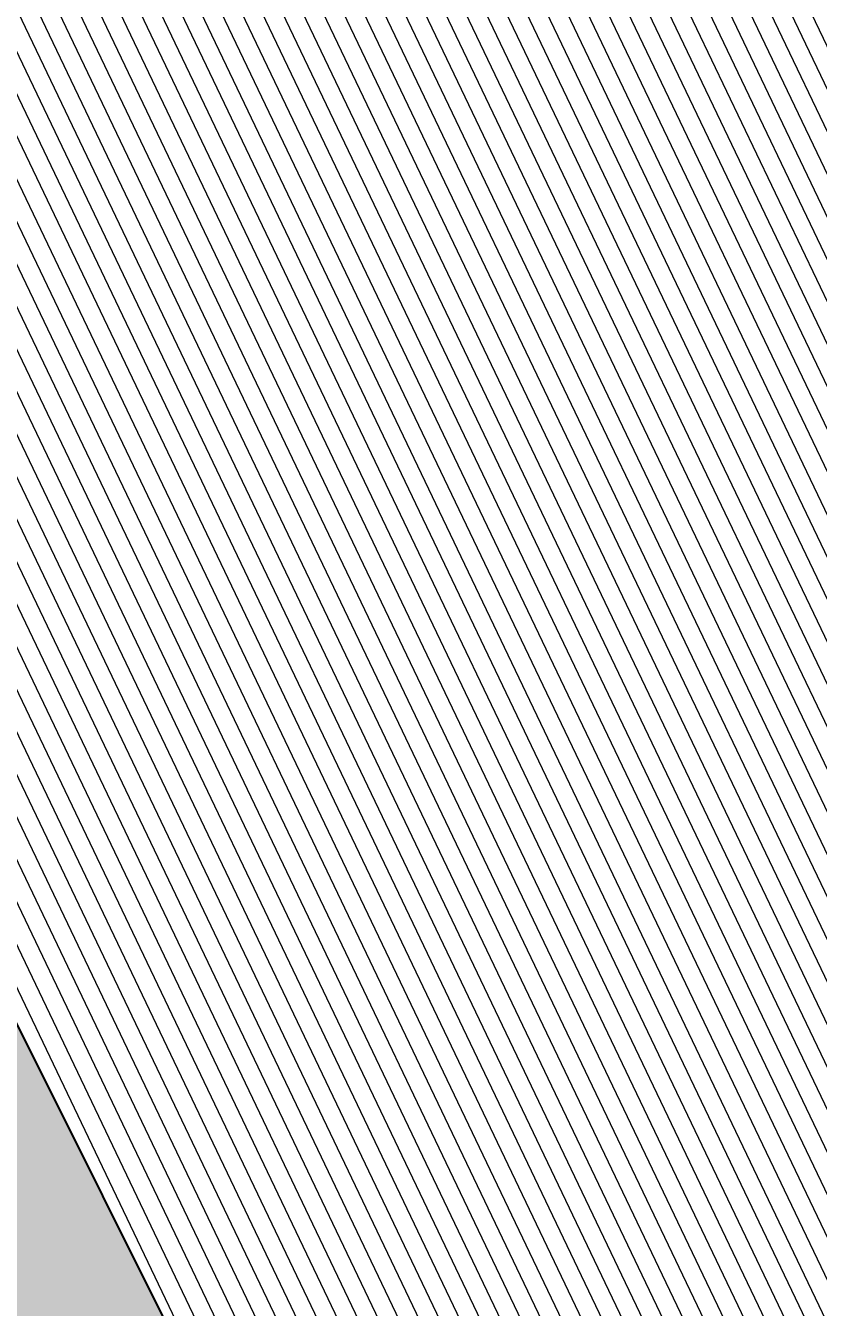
# Model space of a CAD drawing. Header units: metres. Extents: x 679304 to 680626, y 2747329 to 2750056.
# Drawn here: x 679432.139 to 679433.169, y 2747438.824 to 2747440.488 of the extents above; entities that cross this region are included whole.
import ezdxf

# ---------------------------------------------------------------- set-up
doc = ezdxf.new("R2010")
doc.units = ezdxf.units.M
doc.layers.add('00_Aux', color=5, linetype='Continuous', plot=False)
doc.layers.add('01-TX-Dimensions_1-50', color=157, linetype='Continuous')
doc.layers.add('COTAUX', color=7, linetype='Continuous')
doc.layers.add('3-TR terra compactada', color=45, linetype='Continuous', lineweight=0)
doc.layers.add('3-TR tot_u', color=8, linetype='Continuous', lineweight=5, true_color=0x787878)
doc.styles.get("Standard").update_dxf_attribs({"font": 'arial.ttf'})
doc.dimstyles.new('E50', dxfattribs={"dimscale": 0.03, "dimtxt": 4, "dimasz": 0.5, "dimexe": 0.1, "dimexo": 15, "dimgap": 1, "dimtad": 1, "dimzin": 0, "dimdsep": 46, "dimtxsty": 'Standard', "dimblk1": 'LINCOT200', "dimblk2": 'LINCOT200', "dimsah": 1, "dimcen": 0.1, "dimdle": 0.1, "dimclrt": 256, "dimadec": 0, "dimazin": 0, "dimtfac": 0.0153846153846154, "dimtofl": 0, "dimtmove": 0, "dimatfit": 3, "dimldrblk": 'LINCOT200', "dimfxl": 1, "dimtolj": 1, "dimtzin": 0, "dimarcsym": 0})

# ---------------------------------------------------------------- blocks, each defined once
blk = doc.blocks.new('View P1')
at = {"layer": '3-TR terra compactada'}
h = blk.add_hatch(dxfattribs=at)
h.set_pattern_fill('LINE', color=256, scale=0.0075, angle=-115.5575462493455, style=0)
h.set_pattern_definition([(3.663787885e-05, (-26.97329562623054, -17.13623808929696), (-1.52269416e-08, 0.0238124999999951), [])])
h.paths.add_polyline_path([(34.41064929263666, 6.984919e-10), (34.41064929263666, 7.090219076024368), (29.92329468252137, 7.011460061883553), (29.92329468298704, 6.260207292158156), (27.12664042413235, 6.260207292158156), (27.12664042413235, 5.60941800288856), (21.65944042569027, 5.60941800312139), (21.65944042569027, 4.958628713386133), (16.19224042538553, 4.958628713851794), (16.19224042538553, 4.386846190784126), (10.06946854665875, 4.386846198001876), (10.06946854665875, 4.736846192041411), (10.72050920827314, 4.736846190877258), (10.72050921013579, 5.583192354766651), (10.46590279601514, 5.58319235430099), (3.171591598540544, 3.266520275967195), (3.171591598540544, 2.633998685283586), (2.220548637211322, 2.633998685050755), (2.220548637211322, 3.232379126129671), (2.219900731928646, 3.162678002379834), (1.845596873201429, 3.162678002147004), (-1.3969839e-09, 3.198383478680625), (0, 0)])
at = {"layer": '3-TR tot_u'}
h = blk.add_hatch(dxfattribs=at)
h.set_pattern_fill('AR-CONC', color=256, scale=0.00025, angle=91.91934116585045)
h.set_pattern_definition([(160.1953837760713, (-13.9000621442683, 37.14831999293529), (-0.0119837746119615, 0.044121660214822), [0.0047625, -0.0523874999999998]), (105.1953837760713, (-13.9000621442683, 37.14831999293529), (-0.0417860014481568, -0.0247584558712079), [0.00381, -0.0419101460424998]), (210.6468284760713, (-13.90106078842655, 37.15199678507634), (-0.0537697741913475, 0.0193632049029747), [0.0040475022, -0.0445225611499999]), (156.3795837760712, (-13.91198135819286, 37.1439356666524), (-0.0135312515850497, 0.0672318225608572), [0.00714375, -0.0785812499999998]), (206.8309413860712, (-13.91310896817595, 37.14953831047751), (-0.0785429607785103, 0.0343479102280233), [0.006071255785, -0.0667839020399997]), (101.3795349460713, (-13.91198135819286, 37.1439356666524), (-0.0785429607768132, 0.0343479102322367), [0.0057149917675, -0.0628649329799997]), (131.1953837760713, (-13.91119371727109, 37.15099135390483), (0.0109093268988546, 0.0443993804756727), [0.0047625, -0.0523874999999998]), (76.19538377607142, (-13.91119371727109, 37.15099135390483), (-0.0485499251591664, -0.001395838564927), [0.00381, -0.0419099999999999]), (181.6468287760714, (-13.91028460860252, 37.1546913033817), (-0.0376405984541918, 0.0430035417493773), [0.0040475022, -0.0445224843999998]), (147.6953837760714, (-13.9000621442683, 37.14831999293529), (-0.0201057304228546, -0.006572897646282), [0, -0.0414019999999999, 0, -0.0425449999999999, 0, -0.0420687499999999]), (117.6953837760714, (-13.9000621442683, 37.14831999293529), (-0.0292723034591721, 0.0070317621901727), [0, -0.024257, 0, -0.0404494999999999, 0, -0.01603375]), (77.6953837760714, (-13.89517361950129, 37.13503006868996), (-0.0103580975384005, 0.0323080727640164), [0, -0.0158749999999999, 0, -0.0495299999999998, 0, -0.0657224999999996]), (67.69538377607145, (-13.89298145519569, 37.12907046149485), (-0.0187502076605997, 0.0325611311874586), [0, -0.0206375, 0, -0.032893, 0, -0.0466725])])
h.paths.add_polyline_path([(29.91327959578484, 7.011459797387942), (34.48983808746561, 7.091605853522196), (34.48983808793128, 7.298646226758137), (29.91327959578484, 7.202589231310412)])
at = {"layer": '00_Aux'}
blk.add_lwpolyline([(29.91327959578484, 7.011459797387942), (34.48983808746561, 7.091605853522196)], dxfattribs=at)
blk = doc.blocks.new('LINCOT200')
for p, q in [((0, -9.999961704014426), (0, 10.00003829598554)), ((3.695e-13, 3.82959855756e-05), (10.00000000000051, 3.82959855756e-05))]:
    blk.add_line(p, q)
at = {"const_width": 1.875}
blk.add_lwpolyline([(3.535533801624467, -3.535495714255787), (-3.535533950636761, 3.535572157214076)], dxfattribs=at)
at = {"layer": 'COTAUX'}
blk.add_line((0, 0), (-1.249999999999914, 0), dxfattribs=at)
blk = doc.blocks.new('*D101')
at = {"layer": '01-TX-Dimensions_1-50', "color": 0, "lineweight": -2, "transparency": 16777216}
for p, q in [((679432.9013968532, 2747438.651073456), (679436.3375713086, 2747440.294285691)), ((679437.4386274689, 2747437.984877594), (679436.3413361219, 2747440.279459155)), ((679434.4629890311, 2747436.54527128), (679437.4478051953, 2747437.972639565))]:
    blk.add_line(p, q, dxfattribs=at)
at = {"layer": 'DEFPOINTS', "color": 0, "transparency": 16777216}
for p in [(679436.3348648521, 2747440.292991437), (679432.495428381, 2747438.456935362), (679434.057020559, 2747436.351133185)]:
    blk.add_point(p, dxfattribs=at)
at = {"layer": '01-TX-Dimensions_1-50', "color": 0, "lineweight": -2, "transparency": 16777216, "xscale": 0.015, "yscale": 0.015, "zscale": 0.015}
for p, rotation in [((679436.3348648521, 2747440.292991437), 115.5575828872426), ((679437.445098739, 2747437.971345311), 295.5575828872426)]:
    blk.add_blockref('LINCOT200', p, dxfattribs=dict(at, rotation=rotation))
at = {"layer": '01-TX-Dimensions_1-50', "transparency": 16777216, "insert": (679436.8076434882, 2747439.09279339), "char_height": 0.12, "attachment_point": 5, "rotation": 115.55758288724267}
blk.add_mtext('\\A1;2.57', dxfattribs=at)

msp = doc.modelspace()

# ---------------------------------------------------------------- block references
at = {"rotation": 115.5575828872244}
msp.add_blockref('View P1', (679451.7259588618, 2747414.495475429), dxfattribs=at)

# ---------------------------------------------------------------- dimensions: what is measured, and where the dimension line sits
at = {"layer": '01-TX-Dimensions_1-50'}
dim = msp.add_linear_dim(base=(679436.3348648521, 2747440.292991437), p1=(679434.0570205591, 2747436.351133185), p2=(679432.4954283808, 2747438.456935362), angle=115.5575828872428, dimstyle='E50', dxfattribs=at)
dim.commit()
dim.dimension.update_dxf_attribs({"geometry": '*D101', "text_midpoint": (679436.807643488, 2747439.092793391)})

doc.saveas('drawing.dxf')
